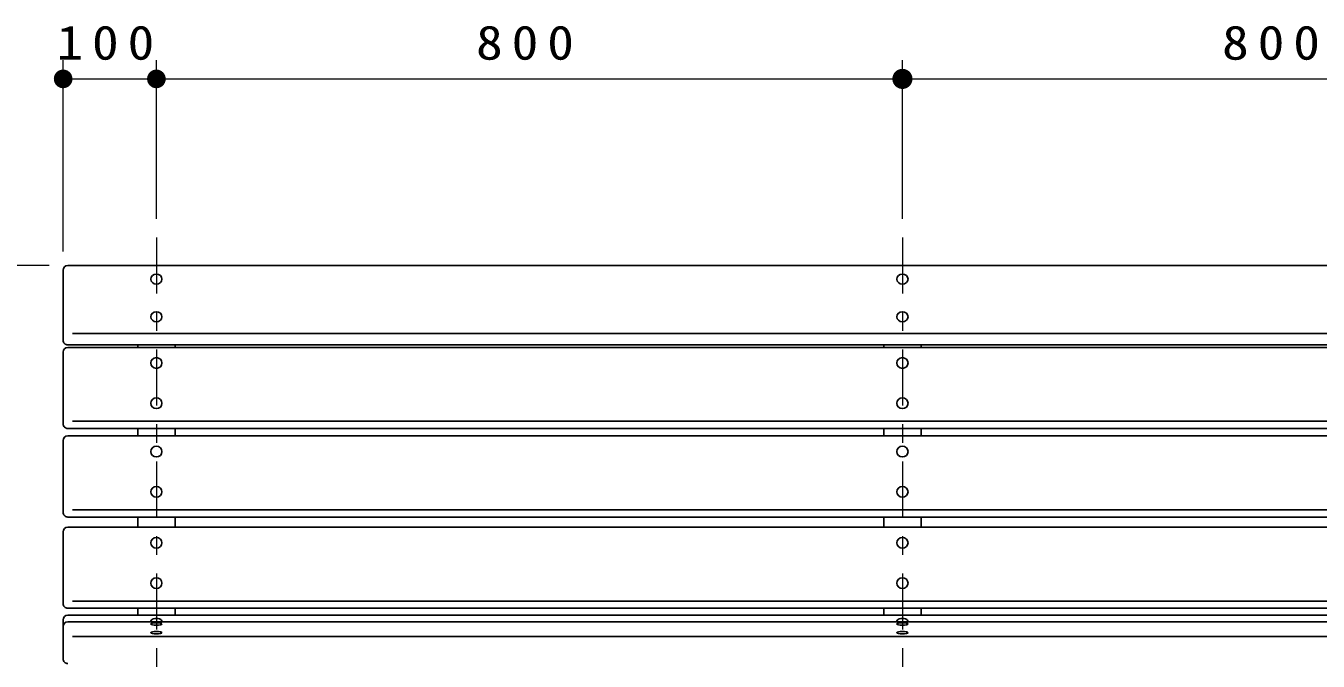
# Model space of a CAD drawing. Units: millimetres on the paper, scale 1:20. Extents: x -365 to 0, y -6 to 257.
# Drawn here: x -306.8 to -237.6, y 122.6 to 156.6 of the extents above; entities that cross this region are included whole.
import ezdxf

# ---------------------------------------------------------------- set-up
doc = ezdxf.new("R2010")
doc.units = ezdxf.units.MM
doc.linetypes.add('USER2', pattern=[6, 3, -1, 1, -1])
doc.layers.add('1_20', color=3, linetype='Continuous', lineweight=25)
doc.styles.add('ＭＳ ゴシック', font='')
doc.styles.get('ＭＳ ゴシック').set_extended_font_data('MS Gothic')

# ---------------------------------------------------------------- blocks, each defined once
blk = doc.blocks.new('filled_dot')
at = {"color": 0, "linetype": 'Continuous', "lineweight": -2, "const_width": 1.25}
blk.add_lwpolyline([(-0.625, 0, 1), (0.625, 0, 1)], format="xyb", close=True, dxfattribs=at)

msp = doc.modelspace()

# ---------------------------------------------------------------- linework, layer by layer
at = {"layer": '1_20', "color": 7, "lineweight": 13}
for p, q in [((-304.846, 144.526), (-304.846, 154.776)), ((-299.846, 146.276), (-299.846, 154.776)), ((-259.846, 146.276), (-259.846, 154.776)), ((-304.846, 153.776), (-299.846, 153.776)), ((-299.846, 153.776), (-259.846, 153.776)), ((-259.846, 153.776), (-219.846, 153.776)), ((-305.596, 143.776), (-331.88, 143.776))]:
    msp.add_line(p, q, dxfattribs=at)
at = {"layer": '1_20', "color": 7, "linetype": 'USER2', "lineweight": 13}
for p, q in [((-299.846, 145.276), (-299.846, 89.435)), ((-259.846, 145.276), (-259.846, 103.345))]:
    msp.add_line(p, q, dxfattribs=at)
at = {"layer": '1_20'}
for p, q in [((-304.846, 143.526), (-304.846, 139.773)), ((-304.596, 143.776), (-215.096, 143.776)), ((-304.346, 140.137), (-215.346, 140.137)), ((-304.596, 139.523), (-215.096, 139.523)), ((-304.596, 139.393), (-215.096, 139.393)), ((-300.846, 139.523), (-300.846, 139.393)), ((-298.846, 139.523), (-298.846, 139.393)), ((-260.846, 139.523), (-260.846, 139.393)), ((-258.846, 139.523), (-258.846, 139.393)), ((-304.846, 139.143), (-304.846, 135.3)), ((-304.346, 135.44), (-215.346, 135.44)), ((-304.596, 135.05), (-215.096, 135.05)), ((-304.596, 134.647), (-215.096, 134.647)), ((-300.846, 135.05), (-300.846, 134.647)), ((-298.846, 135.05), (-298.846, 134.647)), ((-260.846, 135.05), (-260.846, 134.647)), ((-258.846, 135.05), (-258.846, 134.647)), ((-304.846, 134.397), (-304.846, 130.554)), ((-304.596, 130.304), (-215.096, 130.304)), ((-304.346, 130.694), (-215.346, 130.694)), ((-300.846, 130.304), (-300.846, 129.758)), ((-298.846, 130.304), (-298.846, 129.758)), ((-260.846, 130.304), (-260.846, 129.758)), ((-258.846, 130.304), (-258.846, 129.758)), ((-304.596, 129.758), (-215.096, 129.758)), ((-304.846, 129.508), (-304.846, 125.665)), ((-304.346, 125.805), (-215.346, 125.805)), ((-304.846, 124.795), (-304.846, 122.709)), ((-304.596, 125.415), (-215.096, 125.415)), ((-304.596, 125.045), (-215.096, 125.045)), ((-300.846, 125.415), (-300.846, 125.045)), ((-298.846, 125.415), (-298.846, 125.045)), ((-260.846, 125.415), (-260.846, 125.045)), ((-258.846, 125.415), (-258.846, 125.045)), ((-304.596, 124.689), (-215.096, 124.689)), ((-304.346, 123.898), (-215.346, 123.898))]:
    msp.add_line(p, q, dxfattribs=at)
for centre, start, end in [((-304.596, 143.526), 89.99998, 179.99996), ((-304.596, 139.773), 179.99998, 270.00002), ((-304.596, 139.143), 89.99998, 179.99996), ((-304.596, 135.3), 179.99998, 270.00002), ((-304.596, 134.397), 89.99998, 179.99996), ((-304.596, 130.554), 179.99998, 270.00002), ((-304.596, 129.508), 89.99998, 179.99996), ((-304.596, 125.665), 179.99998, 270.00002), ((-304.596, 124.795), 89.99998, 179.99996), ((-304.596, 124.439), 89.99998, 179.99996), ((-304.596, 122.709), 179.99998, 270.00002)]:
    msp.add_arc(centre, 0.25, start, end, dxfattribs=at)
for centre, ratio in [((-299.846, 143.05), 0.896241), ((-259.846, 143.05), 0.896241), ((-299.846, 141.033), 0.896241), ((-259.846, 141.033), 0.896241), ((-299.846, 138.556), 0.95875), ((-259.846, 138.556), 0.95875), ((-299.846, 136.399), 0.95875), ((-259.846, 136.399), 0.95875), ((-299.846, 133.81), 0.95875), ((-259.846, 133.81), 0.95875), ((-299.846, 131.653), 0.95875), ((-259.846, 131.653), 0.95875), ((-299.846, 128.921), 0.95875), ((-259.846, 128.921), 0.95875), ((-299.846, 126.763), 0.95875), ((-259.846, 126.763), 0.95875), ((-299.846, 124.574), 0.207925), ((-299.846, 124.106), 0.207925), ((-259.846, 124.574), 0.207925), ((-259.846, 124.106), 0.207925)]:
    msp.add_ellipse(centre, major_axis=(0.3, 0), ratio=ratio, dxfattribs=at)
for centre, start_param in [((-299.846, 124.719), 6.080511), ((-259.846, 124.719), 6.08071)]:
    msp.add_ellipse(centre, major_axis=(0.3, 0), ratio=0.510705, start_param=start_param, end_param=9.627443, dxfattribs=at)

# ---------------------------------------------------------------- block references
at = {"layer": '1_20', "color": 7, "lineweight": 13, "xscale": 0.4, "yscale": 0.4}
msp.add_blockref('filled_dot', (-304.846, 153.776), dxfattribs=at)
at = {"layer": '1_20', "color": 7, "lineweight": 13, "rotation": 180}
for p, xscale, yscale in [((-299.846, 153.776), 0.4, 0.4), ((-259.846, 153.776), 0.431, 0.431)]:
    msp.add_blockref('filled_dot', p, dxfattribs=dict(at, xscale=xscale, yscale=yscale))

# ---------------------------------------------------------------- texts
at = {"layer": '1_20', "color": 7, "char_height": 1.833, "attachment_point": 8, "style": 'ＭＳ ゴシック'}
for s, insert in [('\\T1.33;\\W1.15;100', (-302.346, 154.776)), ('\\T1.33;\\W1.15;800', (-279.846, 154.776)), ('\\T1.33;\\W1.15;800', (-239.846, 154.776))]:
    msp.add_mtext(s, dxfattribs=dict(at, insert=insert))

doc.saveas('drawing.dxf')
